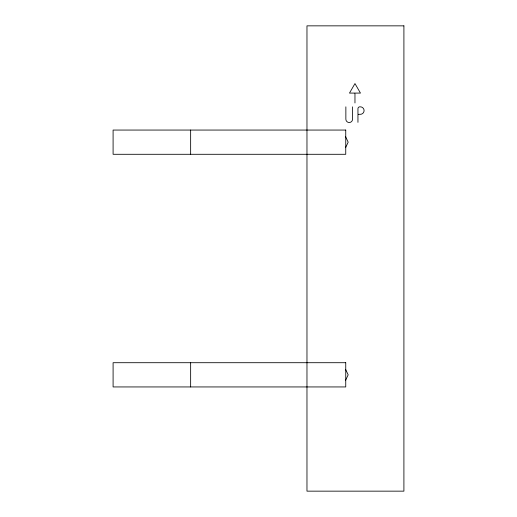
<?xml version="1.0" encoding="UTF-8"?>
<svg xmlns="http://www.w3.org/2000/svg" width="517" height="517" viewBox="0 0 517 517"><rect width="100%" height="100%" fill="white"/><g stroke="black" fill="none" stroke-linecap="round" stroke-linejoin="round"><path stroke-width="0.78" d="M345.582 147.668L348.167 142.175L345.582 136.682M345.582 380.318L348.167 374.825L345.582 369.332M354.578 93.086L349.479 93.086L354.966 83.573L360.459 93.086L354.966 93.086L354.966 102.961M358.339 114.315L360.336 114.315A3.735 3.735 0 0 0 364.078 110.573A3.735 3.735 0 0 0 360.336 106.838L359.767 106.838A1.816 1.816 0 0 0 357.951 108.654L357.951 122.348M352.568 106.838L352.568 119.162A3.354 3.354 0 0 1 349.214 122.516A3.354 3.354 0 0 1 345.86 119.162L345.86 106.838M190.644 130.058L190.644 154.292M190.644 362.708L190.644 386.942M403.906 25.85L306.969 25.85L306.969 491.15L403.906 491.15L403.906 25.85M345.744 130.058L113.094 130.058L113.094 154.292L345.744 154.292L345.744 130.058M345.744 362.708L113.094 362.708L113.094 386.942L345.744 386.942L345.744 362.708"/></g></svg>
